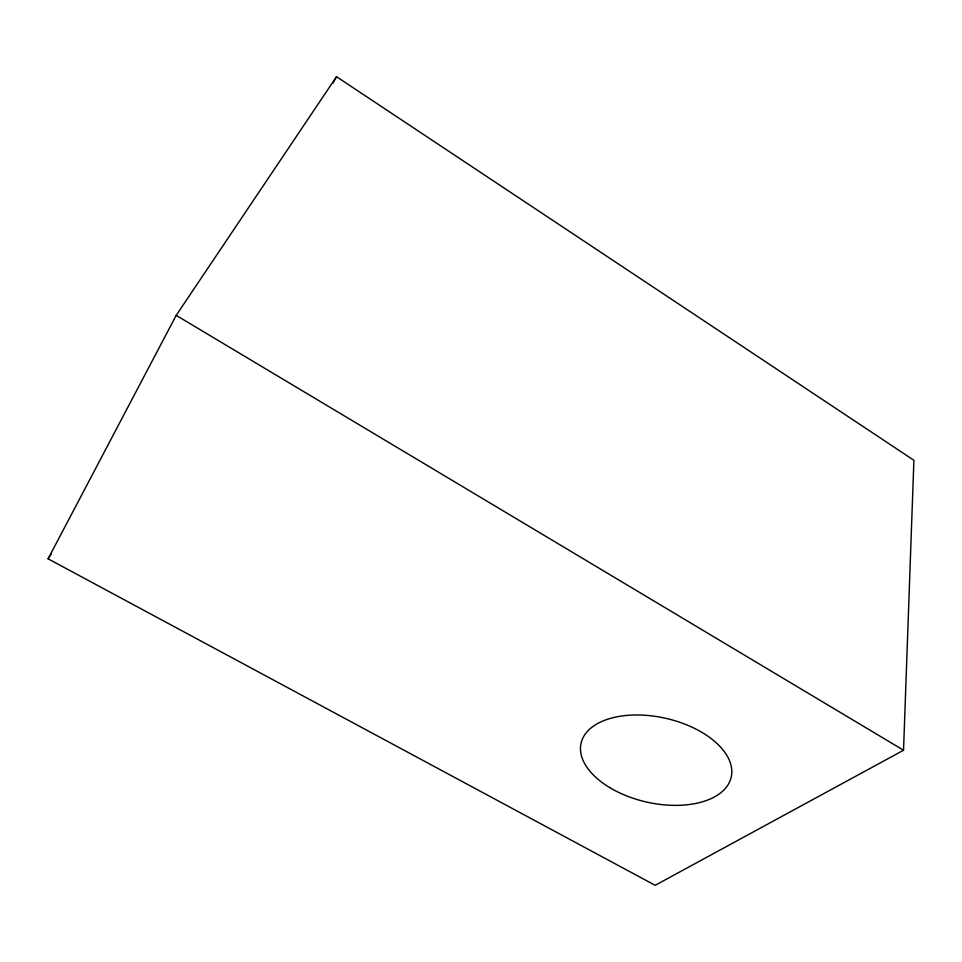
<?xml version="1.0" encoding="UTF-8"?>
<svg xmlns="http://www.w3.org/2000/svg" width="962" height="962" viewBox="0 0 962 962"><rect width="100%" height="100%" fill="white"/><g stroke="black" fill="none" stroke-linecap="round" stroke-linejoin="round"><path stroke-width="1.44" d="M903.534 750.24L913.9 460.281L336.52 76.695L176.202 315.356L48.1 558.814L655.182 885.305L903.534 750.24L176.202 315.356M332.912 83.249L336.52 76.695M48.1 558.814L51.359 553.775M609.704 787.577A76.972 42.953 12.7 0 0 731.108 777.609A76.972 42.953 12.7 0 0 627.597 715.355A76.972 42.953 12.7 0 0 609.704 787.577"/></g></svg>
